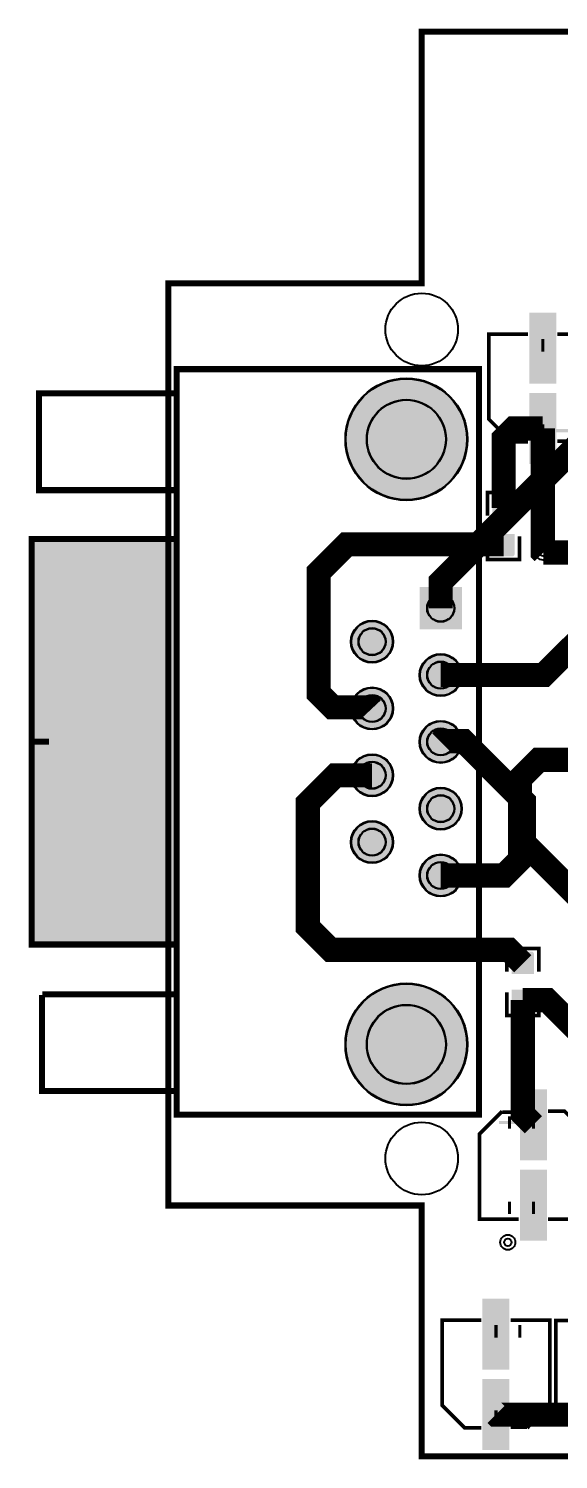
# Model space of a CAD drawing. Header units: millimetres. Extents: x -16.3 to 45, y -46.7 to 12.4.
# Drawn here: x -16.3 to 5.7, y -46.7 to 12.4 of the extents above; entities that cross this region are included whole.
import ezdxf

# ---------------------------------------------------------------- set-up
doc = ezdxf.new("R2010")
doc.units = ezdxf.units.MM
for name, color, linetype, true_color in [('BoardOutLine', 7, 'Continuous', 0xff00ff), ('BottomLayer', 7, 'Continuous', 0x0000ff), ('BottomSolderMaskLayer', 7, 'Continuous', 0xaa00ff), ('Document', 7, 'Continuous', 0xffffff), ('Hole', 7, 'Continuous', 0x222222), ('Multi-Layer', 7, 'Continuous', 0xc0c0c0), ('TopLayer', 7, 'Continuous', 0xff0000), ('TopPasteMaskLayer', 7, 'Continuous', 0x808080), ('TopSilkLayer', 7, 'Continuous', 0xffcc00), ('TopSolderMaskLayer', 7, 'Continuous', 0x800080)]:
    doc.layers.add(name, color=color, linetype=linetype, true_color=true_color)

msp = doc.modelspace()

# ---------------------------------------------------------------- hatches: boundary and pattern name
at = {"layer": 'BottomSolderMaskLayer'}
for points in [[(-3.16, -4.538, 1), (1.89, -4.538, 1)], [(1.66, -10.643), (1.66, -12.393), (-0.09, -12.393), (-0.09, -10.643)], [(-2.93, -12.898, 1), (-1.18, -12.898, 1)], [(-0.09, -14.278, 1), (1.66, -14.278, 1)], [(-2.93, -15.658, 1), (-1.18, -15.658, 1)], [(-0.09, -17.038, 1), (1.66, -17.038, 1)], [(-2.93, -18.418, 1), (-1.18, -18.418, 1)], [(-0.09, -19.798, 1), (1.66, -19.798, 1)], [(-2.93, -21.178, 1), (-1.18, -21.178, 1)], [(-0.09, -22.558, 1), (1.66, -22.558, 1)], [(-3.16, -29.538, 1), (1.89, -29.538, 1)]]:
    msp.add_hatch(color=256, dxfattribs=at).paths.add_polyline_path(points)
at = {"layer": 'Document'}
for points in [[(4.943, -0.398), (5.072, -0.398), (5.072, -0.914), (4.943, -0.914)], [(4.577, -4.247), (5.437, -4.247), (5.437, -4.118), (4.577, -4.118)], [(4.943, -4.44), (5.072, -4.44), (5.072, -3.924), (4.943, -3.924)], [(-10.135, -25.438), (-16.135, -25.438), (-16.135, -8.638), (-10.135, -8.638)], [(4.683, -32.506), (4.554, -32.506), (4.554, -33.022), (4.683, -33.022)], [(5.049, -32.699), (4.189, -32.699), (4.189, -32.828), (5.049, -32.828)], [(4.683, -36.548), (4.554, -36.548), (4.554, -36.032), (4.683, -36.032)], [(3.006, -41.135), (3.135, -41.135), (3.135, -41.651), (3.006, -41.651)], [(2.64, -44.984), (3.5, -44.984), (3.5, -44.855), (2.64, -44.855)], [(3.006, -45.177), (3.135, -45.177), (3.135, -44.661), (3.006, -44.661)]]:
    msp.add_hatch(color=256, dxfattribs=at).paths.add_polyline_path(points)
at = {"layer": 'Multi-Layer'}
for points in [[(-3.135, -4.538, 1), (1.865, -4.538, 1)], [(1.635, -10.668), (1.635, -12.368), (-0.065, -12.368), (-0.065, -10.668)], [(-2.905, -12.898, 1), (-1.205, -12.898, 1)], [(-0.065, -14.278, 1), (1.635, -14.278, 1)], [(-2.905, -15.658, 1), (-1.205, -15.658, 1)], [(-0.065, -17.038, 1), (1.635, -17.038, 1)], [(-2.905, -18.418, 1), (-1.205, -18.418, 1)], [(-0.065, -19.798, 1), (1.635, -19.798, 1)], [(-2.905, -21.178, 1), (-1.205, -21.178, 1)], [(-0.065, -22.558, 1), (1.635, -22.558, 1)], [(-3.135, -29.538, 1), (1.865, -29.538, 1)]]:
    msp.add_hatch(color=256, dxfattribs=at).paths.add_polyline_path(points)
at = {"layer": 'TopLayer'}
for points in [[(4.457, -2.168), (4.457, 0.632), (5.557, 0.632), (5.557, -2.168)], [(4.457, -5.49), (4.457, -2.69), (5.557, -2.69), (5.557, -5.49)], [(2.953, -7.773), (3.817, -7.773), (3.817, -6.967), (2.953, -6.967)], [(2.953, -8.473), (3.817, -8.473), (3.817, -9.28), (2.953, -9.28)], [(4.611, -26.605), (3.747, -26.605), (3.747, -25.799), (4.611, -25.799)], [(4.611, -27.305), (3.747, -27.305), (3.747, -28.111), (4.611, -28.111)], [(5.169, -31.456), (5.169, -34.256), (4.069, -34.256), (4.069, -31.456)], [(5.169, -34.778), (5.169, -37.578), (4.069, -37.578), (4.069, -34.778)], [(2.52, -42.905), (2.52, -40.105), (3.62, -40.105), (3.62, -42.905)], [(2.52, -46.227), (2.52, -43.427), (3.62, -43.427), (3.62, -46.227)]]:
    msp.add_hatch(color=256, dxfattribs=at).paths.add_polyline_path(points)
at = {"layer": 'TopPasteMaskLayer'}
for points in [[(4.457, -2.168), (4.457, 0.632), (5.557, 0.632), (5.557, -2.168)], [(4.457, -5.49), (4.457, -2.69), (5.557, -2.69), (5.557, -5.49)], [(2.935, -6.928), (2.935, -7.728), (2.985, -7.778), (3.213, -7.778), (3.213, -7.408), (3.543, -7.408), (3.543, -7.778), (3.785, -7.778), (3.835, -7.728), (3.835, -6.928), (3.785, -6.878), (2.985, -6.878)], [(3.835, -9.318), (3.835, -8.518), (3.785, -8.468), (3.557, -8.468), (3.557, -8.838), (3.227, -8.838), (3.227, -8.468), (2.985, -8.468), (2.935, -8.518), (2.935, -9.318), (2.985, -9.368), (3.785, -9.368)], [(3.729, -25.76), (3.729, -26.56), (3.779, -26.61), (4.007, -26.61), (4.007, -26.24), (4.337, -26.24), (4.337, -26.61), (4.579, -26.61), (4.629, -26.56), (4.629, -25.76), (4.579, -25.71), (3.779, -25.71)], [(4.629, -28.15), (4.629, -27.35), (4.579, -27.3), (4.351, -27.3), (4.351, -27.67), (4.021, -27.67), (4.021, -27.3), (3.779, -27.3), (3.729, -27.35), (3.729, -28.15), (3.779, -28.2), (4.579, -28.2)], [(5.169, -31.456), (5.169, -34.256), (4.069, -34.256), (4.069, -31.456)], [(5.169, -34.778), (5.169, -37.578), (4.069, -37.578), (4.069, -34.778)], [(2.52, -42.905), (2.52, -40.105), (3.62, -40.105), (3.62, -42.905)], [(2.52, -46.227), (2.52, -43.427), (3.62, -43.427), (3.62, -46.227)]]:
    msp.add_hatch(color=256, dxfattribs=at).paths.add_polyline_path(points)
at = {"layer": 'TopSilkLayer'}
for points in [[(5.566, -4.247), (6.426, -4.247), (6.426, -4.118), (5.566, -4.118)], [(3.694, -32.506), (3.565, -32.506), (3.565, -33.022), (3.694, -33.022)], [(4.06, -32.699), (3.2, -32.699), (3.2, -32.828), (4.06, -32.828)], [(3.694, -36.548), (3.565, -36.548), (3.565, -36.032), (3.694, -36.032)], [(3.995, -41.135), (4.124, -41.135), (4.124, -41.651), (3.995, -41.651)], [(3.629, -44.984), (4.489, -44.984), (4.489, -44.855), (3.629, -44.855)], [(3.995, -45.177), (4.124, -45.177), (4.124, -44.661), (3.995, -44.661)]]:
    msp.add_hatch(color=256, dxfattribs=at).paths.add_polyline_path(points)
at = {"layer": 'TopSolderMaskLayer'}
for points in [[(4.447, -2.233), (4.447, 0.696), (5.567, 0.696), (5.567, -2.233)], [(-3.16, -4.538, 1), (1.89, -4.538, 1)], [(4.447, -5.554), (4.447, -2.625), (5.567, -2.625), (5.567, -5.554)], [(2.926, -7.797), (3.844, -7.797), (3.844, -6.943), (2.926, -6.943)], [(2.926, -8.449), (3.844, -8.449), (3.844, -9.303), (2.926, -9.303)], [(1.66, -10.643), (1.66, -12.393), (-0.09, -12.393), (-0.09, -10.643)], [(-2.93, -12.898, 1), (-1.18, -12.898, 1)], [(-0.09, -14.278, 1), (1.66, -14.278, 1)], [(-2.93, -15.658, 1), (-1.18, -15.658, 1)], [(-0.09, -17.038, 1), (1.66, -17.038, 1)], [(-2.93, -18.418, 1), (-1.18, -18.418, 1)], [(-0.09, -19.798, 1), (1.66, -19.798, 1)], [(-2.93, -21.178, 1), (-1.18, -21.178, 1)], [(-0.09, -22.558, 1), (1.66, -22.558, 1)], [(4.638, -26.629), (3.72, -26.629), (3.72, -25.775), (4.638, -25.775)], [(-3.16, -29.538, 1), (1.89, -29.538, 1)], [(4.638, -27.281), (3.72, -27.281), (3.72, -28.135), (4.638, -28.135)], [(5.179, -31.392), (5.179, -34.321), (4.059, -34.321), (4.059, -31.392)], [(5.179, -34.713), (5.179, -37.642), (4.059, -37.642), (4.059, -34.713)], [(2.51, -42.97), (2.51, -40.041), (3.63, -40.041), (3.63, -42.97)], [(2.51, -46.291), (2.51, -43.362), (3.63, -43.362), (3.63, -46.291)]]:
    msp.add_hatch(color=256, dxfattribs=at).paths.add_polyline_path(points)

# ---------------------------------------------------------------- linework, layer by layer
at = {"layer": 'BoardOutLine', "const_width": 0.254}
msp.add_lwpolyline([(-10.485, 0), (-10.485, -36.195), (0, -36.195), (0, -46.556), (34.379, -46.556), (34.379, -36.195), (44.864, -36.195), (44.864, 1.905), (34.379, 1.905), (34.379, 12.304), (0, 12.304), (0, 1.905), (-10.485, 1.905), (-10.485, 0)], close=True, dxfattribs=at)
at = {"layer": 'BottomLayer', "const_width": 1}
for points in [[(0.785, -11.519), (0.785, -10.434), (8.984, -2.235), (20.381, -2.235), (23.213, -5.067), (34.432, -5.067), (35.24, -4.257), (35.24, -3.081)], [(5.026, -9.214), (16.685, -9.214), (17.509, -10.038), (17.509, -11.954)], [(0.785, -17.038), (0.812, -17.011), (1.735, -17.011), (4.224, -19.5), (4.224, -21.202), (13.752, -30.73), (24.155, -30.73), (31.651, -30.73), (33.53, -28.851), (34.556, -27.825), (34.556, -25.717)]]:
    msp.add_lwpolyline(points, dxfattribs=at)
at = {"layer": 'BottomSolderMaskLayer'}
for centre, radius in [((-0.635, -4.538), 2.525), ((-0.635, -4.538), 1.642), ((0.785, -11.518), 0.566), ((-2.055, -12.898), 0.875), ((-2.055, -12.898), 0.566), ((0.785, -14.278), 0.875), ((0.785, -14.278), 0.566), ((-2.055, -15.658), 0.875), ((-2.055, -15.658), 0.566), ((0.785, -17.038), 0.875), ((0.785, -17.038), 0.566), ((-2.055, -18.418), 0.875), ((-2.055, -18.418), 0.566), ((0.785, -19.798), 0.875), ((0.785, -19.798), 0.566), ((-2.055, -21.178), 0.875), ((-2.055, -21.178), 0.566), ((0.785, -22.558), 0.875), ((0.785, -22.558), 0.566), ((-0.635, -29.538), 2.525), ((-0.635, -29.538), 1.642)]:
    msp.add_circle(centre, radius, dxfattribs=at)
at = {"layer": 'Hole'}
for centre in [(5.026, -9.214), (3.561, -37.715)]:
    msp.add_circle(centre, 0.155, dxfattribs=at)
at = {"layer": 'Multi-Layer'}
for centre, radius in [((0, 0), 1.5), ((-0.635, -4.538), 2.5), ((-0.635, -4.538), 1.625), ((5.026, -9.214), 0.31), ((0.785, -11.518), 0.55), ((-2.055, -12.898), 0.85), ((-2.055, -12.898), 0.55), ((0.785, -14.278), 0.85), ((0.785, -14.278), 0.55), ((-2.055, -15.658), 0.85), ((-2.055, -15.658), 0.55), ((0.785, -17.038), 0.85), ((0.785, -17.038), 0.55), ((-2.055, -18.418), 0.85), ((-2.055, -18.418), 0.55), ((0.785, -19.798), 0.85), ((0.785, -19.798), 0.55), ((-2.055, -21.178), 0.85), ((-2.055, -21.178), 0.55), ((0.785, -22.558), 0.85), ((0.785, -22.558), 0.55), ((-0.635, -29.538), 2.5), ((-0.635, -29.538), 1.625), ((0, -34.25), 1.5), ((3.561, -37.715), 0.31)]:
    msp.add_circle(centre, radius, dxfattribs=at)
at = {"layer": 'TopLayer', "const_width": 1}
for points in [[(17.483, 7.275), (9.152, 7.285), (6.556, 4.689), (6.556, -12.769), (5.045, -14.277), (0.785, -14.277)], [(3.386, -7.369), (3.386, -4.508), (3.804, -4.09), (5.007, -4.09)], [(5.026, -9.214), (5.007, -9.195), (5.007, -4.09)], [(-2.055, -15.659), (-2.098, -15.613), (-3.683, -15.613), (-4.262, -15.032), (-4.262, -10.033), (-3.106, -8.877), (3.386, -8.877)], [(6.881, -17.783), (4.844, -17.783), (4.064, -18.562), (4.064, -21.905), (3.411, -22.558), (0.785, -22.558)], [(4.178, -26.203), (3.607, -25.629), (-3.769, -25.629), (-4.709, -24.689), (-4.709, -19.563), (-3.566, -18.418), (-2.055, -18.418)], [(13.886, -36.878), (8.151, -36.878), (7.32, -36.048), (7.32, -29.837), (5.192, -27.709), (4.178, -27.709)], [(4.619, -32.856), (4.179, -32.417), (4.179, -27.708)], [(3.07, -44.827), (3.079, -44.836), (7.769, -44.836)]]:
    msp.add_lwpolyline(points, dxfattribs=at)
at = {"layer": 'TopSilkLayer'}
for points, const_width in [([(4.4, -0.193), (2.781, -0.193), (2.781, -3.709), (3.717, -4.646), (4.4, -4.646)], 0.152), ([(5.614, -0.193), (7.233, -0.193), (7.233, -3.709), (6.297, -4.646)], 0.152), ([(-10.135, -2.638), (-15.835, -2.638), (-15.835, -6.638), (-10.135, -6.638)], 0.254), ([(6.297, -4.612), (5.614, -4.612)], 0.152), ([(2.724, -7.697), (2.724, -6.738), (4.046, -6.738), (4.046, -7.697)], 0.152), ([(-10.135, -25.408), (-16.135, -25.408), (-16.135, -8.658), (-10.135, -8.658)], 0.254), ([(2.724, -8.549), (2.724, -9.508), (4.046, -9.508), (4.046, -8.549)], 0.152), ([(-15.415, -17.033), (-16.115, -17.033)], 0.254), ([(4.84, -26.529), (4.84, -25.57), (3.518, -25.57), (3.518, -26.529)], 0.152), ([(-10.135, -31.608), (-10.135, -31.466), (-15.711, -31.466), (-15.711, -27.498)], 0.254), ([(-10.135, -27.468), (-15.693, -27.468)], 0.254), ([(4.84, -27.381), (4.84, -28.34), (3.518, -28.34), (3.518, -27.381)], 0.152), ([(4.012, -36.753), (2.393, -36.753), (2.393, -33.237), (3.329, -32.3)], 0.152), ([(3.329, -32.334), (4.012, -32.334)], 0.152), ([(5.226, -36.753), (6.845, -36.753), (6.845, -33.237), (5.909, -32.3), (5.226, -32.3)], 0.152), ([(2.463, -40.93), (0.844, -40.93), (0.844, -44.446), (1.78, -45.383), (2.463, -45.383)], 0.152), ([(3.677, -40.93), (5.296, -40.93), (5.296, -44.446), (4.36, -45.383)], 0.152), ([(7.162, -40.939), (5.543, -40.939), (5.543, -44.455), (6.479, -45.392), (7.162, -45.392)], 0.152), ([(4.36, -45.349), (3.677, -45.349)], 0.152)]:
    msp.add_lwpolyline(points, dxfattribs=dict(at, const_width=const_width))
at = {"layer": 'TopSilkLayer', "const_width": 0.254}
msp.add_lwpolyline([(-10.135, -1.638), (2.365, -1.638), (2.365, -32.438), (-10.135, -32.438), (-10.135, -31.659), (-10.135, -1.638)], close=True, dxfattribs=at)
at = {"layer": 'TopSolderMaskLayer'}
for centre, radius in [((-0.635, -4.538), 2.525), ((-0.635, -4.538), 1.642), ((0.785, -11.518), 0.566), ((-2.055, -12.898), 0.875), ((-2.055, -12.898), 0.566), ((0.785, -14.278), 0.875), ((0.785, -14.278), 0.566), ((-2.055, -15.658), 0.875), ((-2.055, -15.658), 0.566), ((0.785, -17.038), 0.875), ((0.785, -17.038), 0.566), ((-2.055, -18.418), 0.875), ((-2.055, -18.418), 0.566), ((0.785, -19.798), 0.875), ((0.785, -19.798), 0.566), ((-2.055, -21.178), 0.875), ((-2.055, -21.178), 0.566), ((0.785, -22.558), 0.875), ((0.785, -22.558), 0.566), ((-0.635, -29.538), 2.525), ((-0.635, -29.538), 1.642)]:
    msp.add_circle(centre, radius, dxfattribs=at)

doc.saveas('drawing.dxf')
